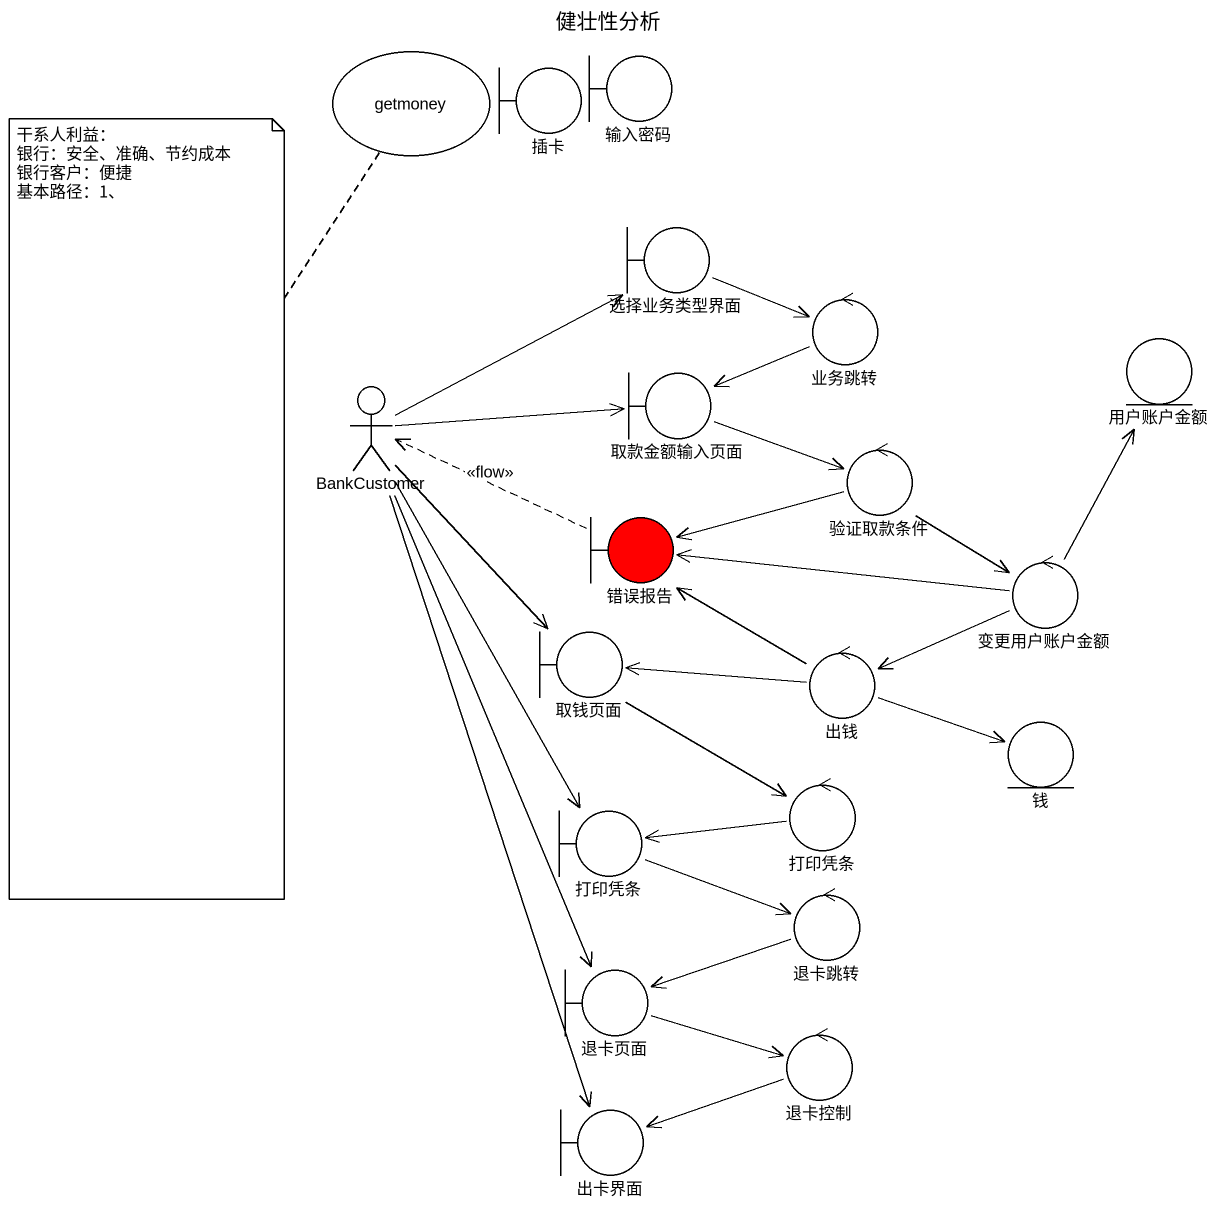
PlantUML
@startuml
title 健壮性分析
usecase getmoney
boundary 插卡
boundary 输入密码
boundary 选择业务类型界面
control 业务跳转
entity 用户账户金额
actor BankCustomer
boundary 取款金额输入页面
control 验证取款条件
boundary 错误报告 #FF0000
control 变更用户账户金额
boundary 取钱页面
control 出钱
entity 钱
boundary 打印凭条
control "打印凭条" as 打印凭条_2
control 退卡跳转
boundary 退卡页面
control 退卡控制
boundary 出卡界面
选择业务类型界面 -right-> 业务跳转
业务跳转 -left-> 取款金额输入页面
BankCustomer -up-> 选择业务类型界面
BankCustomer -right-> 取款金额输入页面
BankCustomer --> 取钱页面
BankCustomer --> 打印凭条
BankCustomer --> 退卡页面
BankCustomer --> 出卡界面
取款金额输入页面 -right-> 验证取款条件
验证取款条件 -left-> 错误报告
验证取款条件 --> 变更用户账户金额
错误报告 .left.> BankCustomer : <<flow>>
变更用户账户金额 -up-> 用户账户金额
变更用户账户金额 -left-> 错误报告
变更用户账户金额 -left-> 出钱
取钱页面 --> 打印凭条_2
出钱 -up-> 错误报告
出钱 -left-> 取钱页面
出钱 -right-> 钱
打印凭条 -right-> 退卡跳转
打印凭条_2 -left-> 打印凭条
退卡跳转 -left-> 退卡页面
退卡页面 -right-> 退卡控制
退卡控制 -left-> 出卡界面
note bottom of getmoney
  干系人利益：
  银行：安全、准确、节约成本
  银行客户：便捷
  基本路径：1、
end note
@enduml
